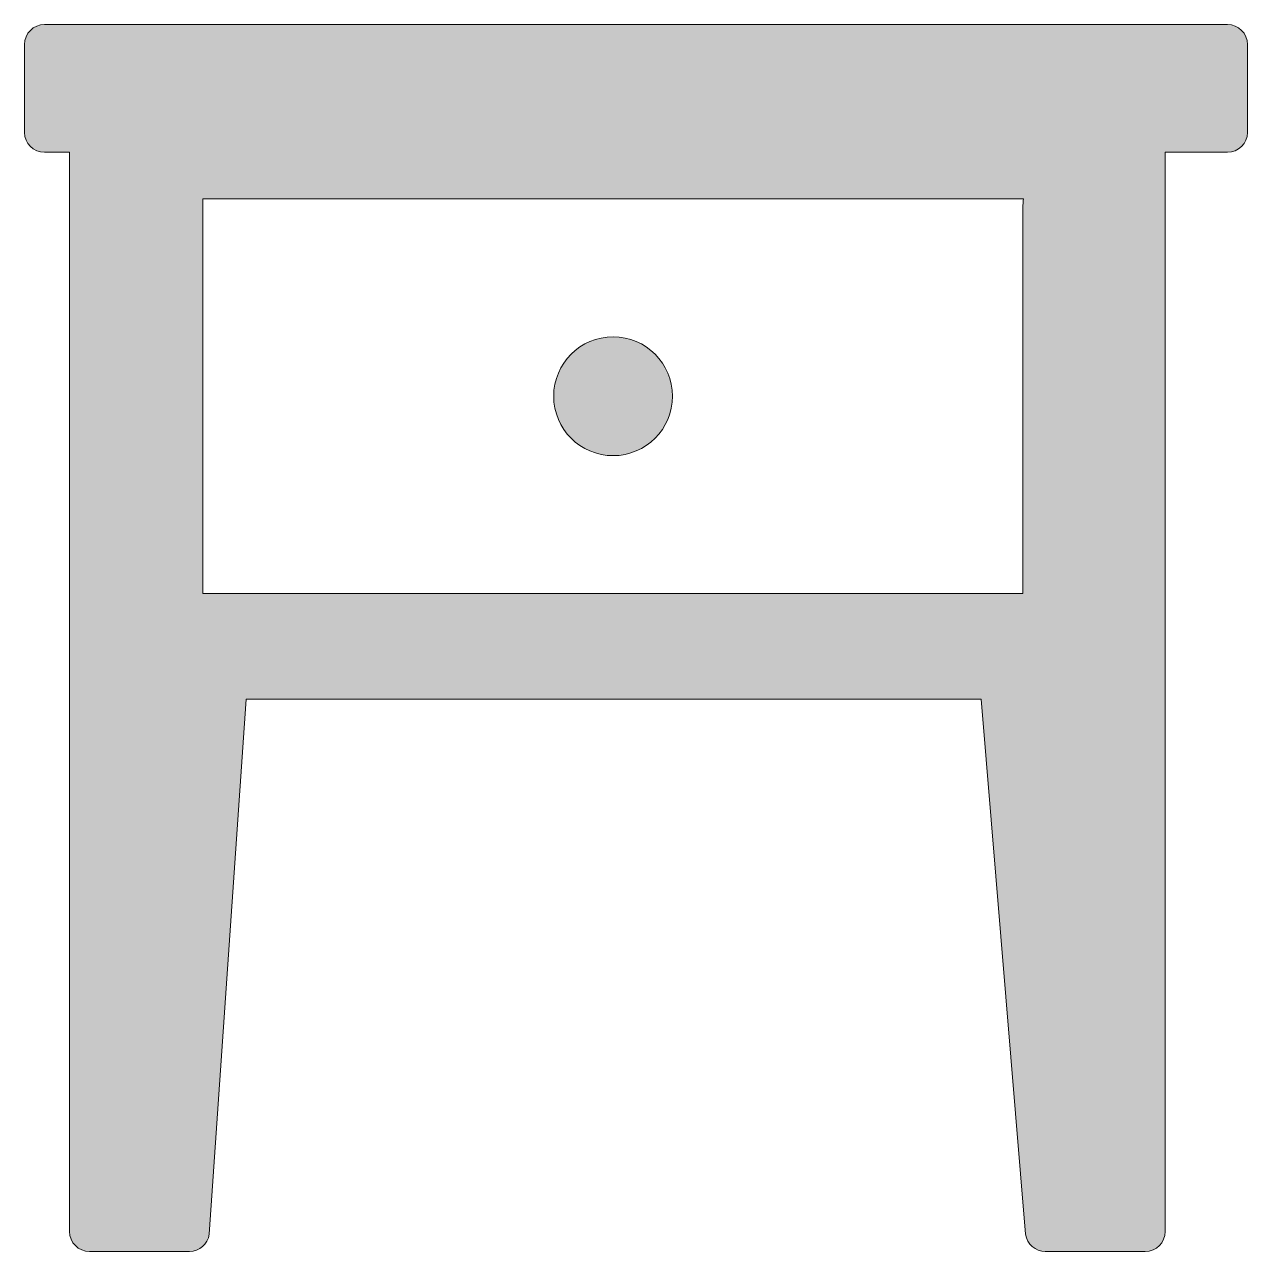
# Model space of a CAD drawing. Header units: inches. Extents: x 0 to 101, y 0 to 102.
import ezdxf

# ---------------------------------------------------------------- set-up
doc = ezdxf.new("R2010")
doc.units = ezdxf.units.IN
doc.header["$MEASUREMENT"] = 0
doc.layers.add('Layer 1', color=7, linetype='Continuous')

msp = doc.modelspace()

# ---------------------------------------------------------------- hatches: boundary and pattern name
at = {"layer": 'Layer 1', "true_color": 0xcce561}
h = msp.add_hatch(color=53, dxfattribs=at)
h.dxf.hatch_style = 2
edge = h.paths.add_edge_path()
edge.add_spline(control_points=[(79.24, 45.74), (79.24, 45.74), (82.91, 1.42), (82.91, 1.42), (83.03, 0.6), (83.73, 0), (84.55, 0), (84.55, 0), (92.83, 0), (92.83, 0), (93.74, 0), (94.48, 0.74), (94.48, 1.65), (94.48, 1.65), (94.48, 91.02), (94.48, 91.02), (94.48, 91.02), (99.64, 91.02), (99.64, 91.02), (100.55, 91.02), (101.29, 91.76), (101.29, 92.67), (101.29, 92.67), (101.29, 99.95), (101.29, 99.95), (101.29, 100.86), (100.55, 101.6), (99.64, 101.6), (99.64, 101.6), (1.65, 101.6), (1.65, 101.6), (0.74, 101.6), (0, 100.86), (0, 99.95), (0, 99.95), (0, 92.67), (0, 92.67), (0, 91.76), (0.74, 91.02), (1.65, 91.02), (1.65, 91.02), (3.72, 91.02), (3.72, 91.02), (3.72, 91.02), (3.72, 1.65), (3.72, 1.65), (3.72, 0.74), (4.47, 0), (5.38, 0), (5.38, 0), (13.66, 0), (13.66, 0), (14.48, 0), (15.18, 0.6), (15.3, 1.42), (15.3, 1.42), (18.37, 45.74), (18.37, 45.74), (18.37, 45.74), (79.24, 45.74), (79.24, 45.74)], knot_values=[0, 0, 0, 0, 1, 1, 1, 2, 2, 2, 3, 3, 3, 4, 4, 4, 5, 5, 5, 6, 6, 6, 7, 7, 7, 8, 8, 8, 9, 9, 9, 10, 10, 10, 11, 11, 11, 12, 12, 12, 13, 13, 13, 14, 14, 14, 15, 15, 15, 16, 16, 16, 17, 17, 17, 18, 18, 18, 19, 19, 19, 20, 20, 20, 20], degree=3, periodic=1)
edge = h.paths.add_edge_path()
edge.add_spline(control_points=[(14.77, 54.48), (14.77, 54.48), (14.77, 87.16), (14.77, 87.16), (14.77, 87.16), (82.74, 87.16), (82.74, 87.16), (82.72, 87), (82.7, 86.83), (82.7, 86.65), (82.7, 86.65), (82.7, 54.48), (82.7, 54.48), (82.7, 54.48), (14.77, 54.48), (14.77, 54.48)], knot_values=[0, 0, 0, 0, 1, 1, 1, 2, 2, 2, 3, 3, 3, 4, 4, 4, 5, 5, 5, 5], degree=3, periodic=1)
h = msp.add_hatch(color=53, dxfattribs=at)
h.dxf.hatch_style = 2
edge = h.paths.add_edge_path()
edge.add_spline(control_points=[(48.75, 75.74), (46.03, 75.74), (43.83, 73.54), (43.83, 70.82), (43.83, 68.1), (46.03, 65.9), (48.75, 65.9), (51.47, 65.9), (53.67, 68.1), (53.67, 70.82), (53.67, 73.54), (51.47, 75.74), (48.75, 75.74)], knot_values=[0, 0, 0, 0, 1, 1, 1, 2, 2, 2, 3, 3, 3, 4, 4, 4, 4], degree=3, periodic=1)

# ---------------------------------------------------------------- linework, layer by layer
at = {"layer": 'Layer 1', "lineweight": 0}
for points, knots in [([(79.24, 45.74), (79.24, 45.74), (82.91, 1.42), (82.91, 1.42), (83.03, 0.6), (83.73, 0), (84.55, 0), (84.55, 0), (92.83, 0), (92.83, 0), (93.74, 0), (94.48, 0.74), (94.48, 1.65), (94.48, 1.65), (94.48, 91.02), (94.48, 91.02), (94.48, 91.02), (99.64, 91.02), (99.64, 91.02), (100.55, 91.02), (101.29, 91.76), (101.29, 92.67), (101.29, 92.67), (101.29, 99.95), (101.29, 99.95), (101.29, 100.86), (100.55, 101.6), (99.64, 101.6), (99.64, 101.6), (1.65, 101.6), (1.65, 101.6), (0.74, 101.6), (0, 100.86), (0, 99.95), (0, 99.95), (0, 92.67), (0, 92.67), (0, 91.76), (0.74, 91.02), (1.65, 91.02), (1.65, 91.02), (3.72, 91.02), (3.72, 91.02), (3.72, 91.02), (3.72, 1.65), (3.72, 1.65), (3.72, 0.74), (4.47, 0), (5.38, 0), (5.38, 0), (13.66, 0), (13.66, 0), (14.48, 0), (15.18, 0.6), (15.3, 1.42), (15.3, 1.42), (18.37, 45.74), (18.37, 45.74), (18.37, 45.74), (79.24, 45.74), (79.24, 45.74)], [0, 0, 0, 0, 1, 1, 1, 2, 2, 2, 3, 3, 3, 4, 4, 4, 5, 5, 5, 6, 6, 6, 7, 7, 7, 8, 8, 8, 9, 9, 9, 10, 10, 10, 11, 11, 11, 12, 12, 12, 13, 13, 13, 14, 14, 14, 15, 15, 15, 16, 16, 16, 17, 17, 17, 18, 18, 18, 19, 19, 19, 20, 20, 20, 20]), ([(14.77, 54.48), (14.77, 54.48), (14.77, 87.16), (14.77, 87.16), (14.77, 87.16), (82.74, 87.16), (82.74, 87.16), (82.72, 87), (82.7, 86.83), (82.7, 86.65), (82.7, 86.65), (82.7, 54.48), (82.7, 54.48), (82.7, 54.48), (14.77, 54.48), (14.77, 54.48)], [0, 0, 0, 0, 1, 1, 1, 2, 2, 2, 3, 3, 3, 4, 4, 4, 5, 5, 5, 5]), ([(48.75, 75.74), (46.03, 75.74), (43.83, 73.54), (43.83, 70.82), (43.83, 68.1), (46.03, 65.9), (48.75, 65.9), (51.47, 65.9), (53.67, 68.1), (53.67, 70.82), (53.67, 73.54), (51.47, 75.74), (48.75, 75.74)], [0, 0, 0, 0, 1, 1, 1, 2, 2, 2, 3, 3, 3, 4, 4, 4, 4])]:
    msp.add_open_spline(points, degree=3, knots=knots, dxfattribs=at)

doc.saveas('drawing.dxf')
